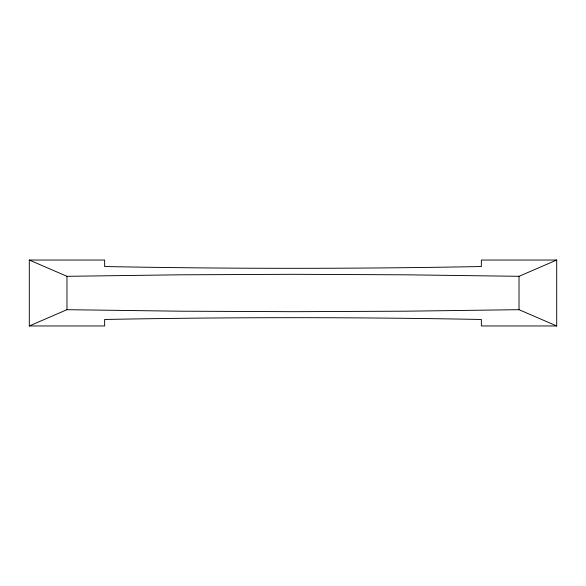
<?xml version="1.0" encoding="UTF-8"?>
<svg xmlns="http://www.w3.org/2000/svg" width="586" height="586" viewBox="0 0 586 586"><rect width="100%" height="100%" fill="white"/><g stroke="black" fill="none" stroke-linecap="round" stroke-linejoin="round"><path stroke-width="0.88" d="M29.3 325.963L66.972 309.686L179.594 311.188L293 311.686L406.406 311.188L519.028 309.686L556.7 325.963L556.7 260.038L481.355 260.038L481.355 266.527C355.805 268.915 230.195 268.915 104.645 266.527L104.645 260.038L29.3 260.038L29.3 325.963L104.645 325.963L104.645 319.473C230.195 317.085 355.805 317.085 481.355 319.473L481.355 325.963L556.7 325.963M29.3 260.038L66.972 276.314L179.594 274.812L293 274.307L406.406 274.812L519.028 276.314L556.7 260.038M519.028 276.314L519.028 309.686M66.972 276.314L66.972 309.686"/></g></svg>
